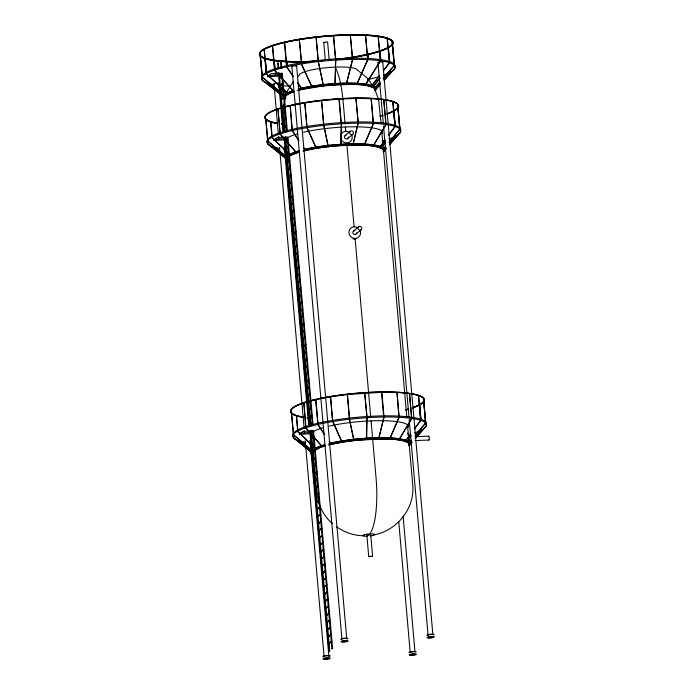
<?xml version="1.0" encoding="UTF-8"?>
<svg xmlns="http://www.w3.org/2000/svg" width="694" height="694" viewBox="0 0 694 694"><rect width="100%" height="100%" fill="white"/><g stroke="black" fill="none" stroke-linecap="round" stroke-linejoin="round"><path stroke-width="1.04" d="M383.478 151.734L383.314 149.462C370.353 142.973 354.842 145.645 340.832 145.584L341.396 123.844L340.98 145.601L328.21 146.694M366.354 439.502L366.779 417.753M366.692 439.476L367.117 417.727M335.757 60.092L335.046 84.928C348.076 84.885 362.502 82.447 374.56 88.476L380.034 82.135M325.243 59.554L323.742 42.421L327.082 41.9L327.629 42.108L329.216 60.291M368.731 556.553L366.857 535.195L369 534.649L370.735 534.857L372.609 556.25L368.731 556.553L372.583 556.302M357.991 123.194L352.856 145.141L358.225 123.168M378.594 438.998L383.973 417.042L378.629 439.042C388.718 439.51 399.926 438.122 409.026 443.336L409.287 445.643L412.089 442.399M352.717 59.441L346.254 84.477L352.448 59.484M285.711 95.607L283.508 107.691L285.139 131.149M285.555 96.327L285.893 95.139M286.475 93.699L288.01 89.899L293.545 81.276M363.908 145.306L373.528 123.419L364.194 145.28M398.911 417.337L389.62 439.215L399.215 417.294M367.855 59.667L356.543 84.599M356.811 84.607L367.638 59.727M278.077 68.446L277.956 62.954L278.788 68.376M281.027 67.145L280.454 60.673L280.992 60.569L281.833 68.159M366.848 416.547L364.688 392.978L367.005 416.521M329.763 650.963L329.043 651.024L329.763 650.963L310.504 430.879M332.617 648.586L331.897 648.647L332.617 648.586L313.549 430.653M373.225 146.104L385.76 124.608M386.098 124.582L372.964 146.139M398.66 440.022L411.663 418.499M398.998 440.005L411.802 418.456M365.478 84.486L380.503 60.82L365.218 85.397M379.471 147.57L384.571 140.57M389.03 134.445L394.843 126.594M379.809 147.553L384.91 140.552M388.735 135.304L395.112 126.551M405.817 440.577L410.284 434.453M414.743 428.328L420.495 420.469M410.614 434.427L405.279 441.419M414.439 429.178L420.816 420.425M383.045 145.167L385.578 141.845M382.75 145.983L385.283 142.652M410.024 437.385L411.29 435.719M371.611 85.865L379.427 75.629M383.331 70.51L389.516 62.79L383.669 70.484M371.949 85.848L379.115 76.461M373.32 86.273L379.922 78.066M372.999 87.071L380.26 78.04M385.317 147.041L382.993 149.505L385.647 146.252M388.97 142.201L399.952 129.197M389.308 142.175L399.727 129.197M411.022 440.916L408.705 443.388L411.351 440.126M415.35 435.259L425.335 423.106M415.689 435.242L425.674 423.08M383.643 150.268L385.673 147.865M389.742 143.051L395.849 135.842M383.296 151.049L386.011 147.839M389.403 143.832L396.17 135.807M409.356 444.143L411.386 441.74M415.454 436.934L421.891 429.707L415.793 436.908M409.009 444.923L411.724 441.714M379.696 82.152L374.465 88.511M383.114 78.188L394.374 65.444L383.452 78.162M383.244 151.778L386.038 148.551M389.525 144.508L400.317 132.354L389.863 144.491M383.574 151.743L386.376 148.525M408.957 445.652L411.75 442.425M415.238 438.382L426.029 426.229L415.576 438.365M370.162 533.27L370.232 533.192A48.103 12.006 87.7 0 0 376.079 478.209L371.073 420.989M375.263 88.936L380.269 83.323M383.843 79.316L390.306 72.115M374.881 89.717L379.887 84.104M384.181 79.29L390.514 72.107M375.185 89.838L380.173 84.347M384.441 79.636L394.739 68.611L384.068 80.4M374.812 90.602L379.792 85.11M297.7 76.739L299.157 75.282M269.229 75.516L279.231 74.874L281.538 72.957M279.335 76.054L282.406 73.495L271.146 73.642L267.329 76.826L279.335 76.054L279.231 74.874M279.179 78.292L282.267 75.898L279.43 78.517M279.205 78.526L282.267 75.898M279.795 85.353L282.883 82.968L280.055 85.579M279.821 85.588L282.883 82.968M280.419 92.423L283.508 90.038M280.437 92.658L283.525 90.272M287.281 93.985L293.319 90.888M281.035 99.494L284.124 97.108L281.287 99.719M281.053 99.728L284.124 97.108M285.52 96.345L288.314 94.02L294.117 91.634M281.651 106.555L284.74 104.169L281.903 106.789M281.677 106.798L284.74 104.169M282.276 113.625L285.355 111.24M282.293 113.859L285.381 111.474M282.892 120.695L285.98 118.31L283.143 120.921M282.909 120.93L285.98 118.31M283.508 127.765L286.596 125.371L283.759 127.991M283.525 128L286.596 125.371M274.503 139.277L284.809 138.618L286.344 137.343M284.913 139.798L287.984 137.238L277.357 137.377L273.575 140.526L284.913 139.798L284.809 138.618M284.748 141.897L287.837 139.511M284.766 142.131L287.854 139.746M285.364 148.967L288.452 146.581L285.616 149.193M285.381 149.201L288.452 146.581M285.98 156.029L289.068 153.643L286.232 156.254M286.006 156.271L289.068 153.643M299.478 152.09L290.491 155.439L287.49 157.937L287.897 160.184M286.596 163.099L289.684 160.713M286.622 163.333L289.71 160.947M287.221 170.169L290.309 167.783L287.472 170.394M287.238 170.403L290.309 167.783M287.837 177.23L290.925 174.845L288.088 177.464M287.854 177.473L290.942 175.088M345.1 135.634L350.288 131.313M288.452 184.3L291.541 181.915M288.478 184.535L291.567 182.149M347.616 138.609L352.804 134.289A1.952 1.856 50.2 0 0 352.205 131.01A1.952 1.856 50.2 0 0 349.715 133.04A1.952 1.856 50.2 0 0 352.804 134.289M289.077 191.37L292.165 188.985L289.329 191.596M289.094 191.605L292.165 188.985M289.693 198.441L292.781 196.046L289.945 198.666M289.71 198.675L292.781 196.046M290.309 205.502L293.397 203.116M290.335 205.736L293.415 203.351M290.925 212.572L294.013 210.187M290.951 212.806L294.039 210.421M291.549 219.642L294.638 217.257L291.801 219.868M291.567 219.877L294.638 217.257M292.165 226.704L295.254 224.318L292.417 226.938M292.183 226.947L295.254 224.318M292.781 233.774L295.87 231.388M292.807 234.008L295.896 231.623M293.406 240.844L296.485 238.458L293.657 241.07M293.423 241.078L296.485 238.458M294.022 247.914L297.11 245.52L294.273 248.14M294.039 248.148L297.11 245.52M294.638 254.976L297.726 252.59M294.655 255.21L297.743 252.824M295.254 262.046L298.342 259.66L295.514 262.271M295.28 262.28L298.342 259.66M295.878 269.116L298.967 266.73L296.13 269.341M295.896 269.35L298.967 266.73M296.494 276.177L299.582 273.792M296.512 276.42L299.6 274.026M353.454 231.137L358.642 226.825M355.979 234.112L361.158 229.792A1.952 1.856 50.2 0 0 360.559 226.522A1.952 1.856 50.2 0 0 358.069 228.543A1.952 1.856 50.2 0 0 361.158 229.792M297.11 283.247L300.198 280.862L297.362 283.473M297.136 283.482L300.224 281.096M354.539 239.04L355.111 238.562L370.691 416.678M297.726 290.318L300.814 287.932L297.986 290.543M297.752 290.552L300.814 287.932M298.351 297.388L301.439 294.993L298.602 297.613M298.368 297.622L301.439 294.993M298.967 304.449L302.055 302.064M298.984 304.683L302.072 302.298M299.582 311.519L302.671 309.134L299.834 311.745M299.608 311.753L302.671 309.134M300.207 318.589L303.295 316.195L300.459 318.815M300.224 318.824L303.295 316.195M300.823 325.651L303.911 323.265M300.84 325.885L303.929 323.499M301.439 332.721L304.527 330.335L301.69 332.947M301.465 332.955L304.527 330.335M302.055 339.791L305.143 337.405L302.315 340.017M302.081 340.025L305.143 337.405M302.679 346.853L305.768 344.467M302.697 347.095L305.785 344.701M303.295 353.923L306.384 351.537L303.547 354.148M303.313 354.157L306.401 351.771M303.911 360.993L307 358.607L304.163 361.218M303.937 361.227L307 358.607M304.536 368.063L307.616 365.669L304.787 368.288M304.553 368.297L307.616 365.669M305.152 375.124L308.24 372.739M305.169 375.359L308.257 372.973M305.768 382.194L308.856 379.809L306.019 382.42M305.785 382.429L308.856 379.809M306.384 389.265L309.472 386.879L306.644 389.49M306.41 389.499L309.472 386.879M307.008 396.326L310.097 393.94M307.026 396.569L310.114 394.175M307.624 403.396L310.712 401.011L307.876 403.622M307.642 403.63L310.712 401.011M308.24 410.466L311.328 408.081L308.492 410.692M308.266 410.701L311.328 408.081M308.856 417.536L311.944 415.142M308.882 417.771L311.97 415.385M309.481 424.598L312.569 422.212L309.732 424.823M309.498 424.832L312.586 422.446M311.779 430.705L310.114 431.902L311.528 430.48M310.114 431.902L311.753 430.471M300.216 433.151L310.522 432.492L312.821 430.575M310.626 433.672L313.697 431.113L303.07 431.252L299.288 434.401L310.626 433.672L310.522 432.492M310.712 438.738L313.801 436.353L310.964 438.964M310.738 438.972L313.801 436.353M311.337 445.8L314.425 443.414M311.354 446.042L314.443 443.648M315.059 450.718C302.02 460.174 323.022 443.709 325.191 445.964M311.97 453.104L315.041 450.484M312.569 459.94L315.657 457.554L312.821 460.165M312.595 460.174L315.657 457.554M313.185 467.001L316.273 464.616M313.211 467.244L316.299 464.85M313.809 474.071L316.898 471.686L314.061 474.297M313.827 474.306L316.898 471.686M314.425 481.142L317.514 478.756L314.677 481.367M314.443 481.376L317.514 478.756M315.041 488.212L318.13 485.817M315.067 488.446L318.156 486.06M315.666 495.273L318.746 492.887L315.917 495.499M315.683 495.507L318.772 493.122M316.282 502.343L319.37 499.958L316.533 502.569M316.299 502.577L319.37 499.958M316.898 509.413L319.986 507.028L317.149 509.639M316.915 509.648L319.986 507.028M317.514 516.475L320.602 514.089M317.54 516.718L320.628 514.323M318.138 523.545L321.227 521.159L318.39 523.77M318.156 523.779L321.227 521.159M318.754 530.615L321.843 528.229L319.006 530.841M318.772 530.849L321.843 528.229M319.37 537.685L322.458 535.291M319.396 537.919L322.484 535.534M319.986 544.747L323.074 542.361L320.246 544.972M320.012 544.981L323.074 542.361M320.611 551.817L323.699 549.431L320.862 552.042M320.628 552.051L323.699 549.431M321.227 558.887L324.315 556.501M321.244 559.121L324.332 556.735M321.843 565.948L324.931 563.563L322.094 566.174M321.869 566.191L324.957 563.797M322.467 573.018L325.555 570.633L322.719 573.244M322.484 573.253L325.555 570.633M323.083 580.089L326.171 577.703L323.335 580.314M323.1 580.323L326.171 577.703M323.699 587.159L326.787 584.764M323.716 587.393L326.805 585.007M324.315 594.22L327.403 591.835L324.575 594.446M324.341 594.454L327.403 591.835M324.939 601.29L328.028 598.905L325.191 601.516M324.957 601.524L328.028 598.905M325.555 608.36L328.644 605.966M325.573 608.595L328.661 606.209M326.171 615.422L329.26 613.036L326.423 615.647M326.197 615.656L329.26 613.036M326.796 622.492L329.876 620.106L327.048 622.718M326.813 622.726L329.876 620.106M327.412 629.562L330.5 627.176M327.429 629.796L330.518 627.411M328.028 636.624L331.116 634.238L328.279 636.858M328.045 636.866L331.133 634.472M328.644 643.694L331.732 641.308L328.904 643.919M328.67 643.928L331.732 641.308M281.131 60.647L280.471 60.69M278.311 63.007L277.6 63.05M266.054 72.549L264.188 48.962L266.357 72.549M262.393 77.017L262.315 79.203L260.137 52.423M301.37 62.85L299.305 39.246L301.63 62.79M318.069 60.499L316.082 36.929L318.329 60.491M265.073 58.296L266.591 72.176M274.798 68.81L274.191 60.205L275.136 68.793M335.419 58.964L333.476 35.385L335.688 58.947M286.978 65.678L286.796 61.35L287.316 65.652M350.236 34.752L352.604 58.279M266.262 73.677L288.643 94.002M274.503 70.198L293.996 91.695M285.043 95.659L262.297 77.155M293.085 76.435L286.856 66.85M365.478 34.995L367.594 58.591L365.608 34.969M262.306 79.151L262.254 79.168A67.11 12.232 -5 0 1 326.848 59.563A67.11 12.232 -5 0 1 394.721 67.439M262.67 80.296L285.269 97.793M378.057 36.175L380.312 59.667M267.207 82.976L285.676 97.602M267.433 82.994L285.165 96.9M323.369 85.961L318.433 61.653M387.044 38.118L389.421 62.382M387.356 38.109L389.421 61.671M394.227 66.424L392.032 40.738L394.253 64.299M368.08 58.504L367.889 54.175L368.41 58.478M392.561 43.939L394.591 67.5M379.878 50.862L380.919 60.517M388.414 47.392L389.759 62.365M299.036 90.255L302.341 89.431L297.587 82.473M312.144 87.453L301.413 63.969L312.326 87.453M378.247 36.114L380.407 59.701M323.231 85.935L302.046 89.465L297.847 83.375M334.994 84.876L335.644 60.152M280.185 132.78L277.99 109.175L279.925 132.788M290.196 105.844L291.957 129.448M265.698 119.333L268.066 142.869M304.857 102.998L306.913 126.551L304.787 102.972L321.652 100.63L339.106 99.147M305.117 102.964L304.926 102.929A67.11 12.232 -5 0 0 277.27 123.619M271.762 135.92L270.729 121.962L272.1 135.903M321.522 100.682L323.638 124.243L321.608 100.63M339.149 99.138L356.048 98.409L371.403 98.669A67.11 12.232 -5 0 1 386.792 114.224M358.147 121.971L355.961 98.418L358.078 122.031M272.022 137.447L290.63 155.404M296.538 152.914L280.072 133.959L296.728 152.923M267.563 140.899L287.819 157.911M298.672 140.578L292.434 130.619M371.09 98.695L373.207 122.291L371.316 98.722M287.264 159.525L268.248 144.057M316.317 148.369L307.043 127.696L316.334 148.369L303.365 151.014M385.743 123.393L383.791 99.815L385.985 123.419M273.08 146.72L287.576 158.761M323.69 125.406L328.401 146.703M324.003 125.406L328.071 146.746M392.683 101.818L394.929 125.406L392.978 101.818M397.541 104.473L400.299 131.183A67.11 12.232 -5 0 0 332.426 123.306A67.11 12.232 -5 0 0 267.745 142.912L265.984 119.299M395.068 126.1L393.94 111.057L395.398 126.074M305.542 150.503L303.781 147.77M316.004 148.395L328.097 146.72M399.631 128.06L397.836 104.447M303.868 403.084L305.62 426.645M315.614 399.753L317.861 423.34L315.935 399.727M291.411 413.234L293.692 436.786L291.627 413.173M302.983 417.502A67.11 12.232 -5 0 1 330.596 396.812L332.573 420.425L330.5 396.847L347.538 394.504L349.516 418.109M297.57 430.87L296.485 415.836L297.908 430.844M316.499 449.313L297.735 431.321M322.25 446.789L305.794 427.816L322.398 446.806M324.384 434.453L317.852 424.485L324.723 434.418M412.505 408.107A67.11 12.232 -5 0 0 397.063 392.535L398.963 416.166L396.985 392.604M293.649 436.795L293.467 436.769A67.11 12.232 -5 0 1 358.13 417.189A67.11 12.232 -5 0 1 426.012 425.058L423.383 398.321L425.543 421.935M312.977 453.399L293.961 437.931M332.73 421.614L342.038 442.243L333.016 421.579M349.29 418.092L347.252 394.522L381.761 392.292L396.855 392.552M411.455 417.311L409.503 393.689L411.698 417.294M298.81 440.586L313.289 452.635M378.707 438.981L353.793 440.629L349.455 419.263L354.105 440.577M420.711 419.219L418.525 395.667L420.46 419.271M420.772 419.974L419.792 404.966M342.012 442.269L329.069 444.889M262.02 75.984L259.851 52.484M299.261 89.118L302.272 88.285M288.34 94.011L266.123 73.72M288.027 160.227L267.919 144.083M316.23 449.304L297.405 431.347M305.247 87.704L311.198 86.533M373.667 534.909C396.768 530.979 415.212 508.242 412.704 484.62L407.508 425.222M265.229 58.296L266.253 72.202M312.196 86.342L315.232 85.926M317.253 85.64L334.924 83.774M419.566 404.949L421.111 419.948M341.804 442.243L353.888 440.638M329.164 441.679L331.281 444.368L329.494 441.644M313.384 451.768L293.267 434.791M260.328 55.581L262.202 74.874M318.251 61.688L323.551 85.909M323.361 85.9L335.089 84.928M305.507 150.459L303.452 147.805M287.637 157.963L267.589 140.934M368.818 535.369L366.892 535.248M339.028 83.618L356.36 83.497M292.209 130.654L299.01 140.535M408.662 436.942L410.77 436.856M415.003 436.691L428.736 436.153M408.827 440.837L410.943 440.751M415.168 440.586L428.901 440.039M313.35 451.837L313.462 454.11L293.631 437.957M325.113 42.655L323.742 42.447M350.331 34.787L352.352 58.339M364.098 535.751C354.166 535.785 344.345 532.393 336.312 526.607M380.034 50.853L380.581 60.534M360.542 83.879L364.732 84.269M290.786 155.404L271.701 137.464M286.544 66.902L293.415 76.401M365.738 84.486L367.742 84.92M346.566 84.425L346.193 83.332M274.529 70.233L293.935 91.686M423.939 401.488L425.578 424.017M371.55 86.021L373.979 87.349M357.497 70.12L367.074 77.823L373.702 86.906M262.341 80.339L285.772 98.479M261.976 77.173L284.714 95.694M272.777 146.738L288.053 159.473M298.489 440.612L312.959 452.679M293.597 434.756L313.532 451.785M278.91 87.002L286.769 93.924M278.572 87.036L286.431 93.968M332.279 523.45C322.736 515.373 317.436 503.159 316.611 490.805L311.32 430.323M284.41 150.789L287.455 153.626M284.072 150.832L287.88 154.372M310.123 444.663L313.168 447.5M374.248 87.774L378.516 99.285L381.049 122.803M397.905 107.648L399.874 130.134M382.75 62.026L388.128 123.497M388.319 125.649L432.856 634.689A2.403 0.442 -5 0 0 429.213 634.628M377.961 62.443L383.244 122.838M383.53 126.074L409 417.259M409.191 419.419L428.059 635.105M381.709 130.368L406.849 417.658M403.101 516.119L414.986 652.004A2.403 0.442 -5 0 0 413.459 651.735A2.403 0.442 -5 0 0 410.857 652.056M398.781 521.931L410.197 652.429M381.865 392.31L383.929 415.871M381.535 392.336L383.591 415.888M344.979 122.777L343.096 101.263A48.103 12.006 87.7 0 0 335.358 67.604M345.36 127.071L345.733 131.374M346.757 143.051L354.087 226.886M339.253 99.103L341.309 122.665M338.915 99.129L340.971 122.682M296.633 66.025L346.74 638.688M291.844 66.451L341.942 639.113M284.705 42.161L286.769 65.722M290.231 105.87L292.295 129.422M284.367 42.178L286.431 65.739M282.311 73.555L287.307 130.732M287.88 137.204L313.081 425.257M281.591 73.616L286.683 131.877M287.16 137.273L312.361 425.327M312.829 430.722L331.897 648.647M285.616 136.553L310.938 426.003M279.17 72.697L284.358 132.034M284.835 137.429L310.036 425.483M278.45 72.757L283.646 132.094M284.115 137.49L309.316 425.543M309.784 430.939L329.043 651.024M278.771 83.341L283.013 131.877M283.49 137.265L283.673 139.425M284.34 146.972L308.778 426.298M310.001 440.317L328.869 656.004M275.509 73.078L275.7 75.212M275.171 73.096L275.362 75.238M272.673 45.483L274.729 69.044M303.894 403.067L305.959 426.628M272.334 45.5L274.39 69.062M273.983 83.766L278.32 133.378M278.598 136.614L278.788 138.774M279.543 147.397L304.076 427.799M304.362 431.035L304.553 433.186M305.213 440.742L324.081 656.429M370.457 535.924A5.96 1.084 -5 0 0 373.875 534.024L372.904 533.886A5.96 1.084 -5 0 0 367.135 534.111L365.721 534.345A5.96 1.084 -5 0 0 362.927 535.681A5.96 1.084 -5 0 0 367.378 536.202M336.269 59.398A66.711 12.154 -5 0 0 382.082 36.86A66.711 12.154 -5 0 0 270.556 46.22A66.711 12.154 -5 0 0 315.709 61.124A67.11 12.232 -5 0 1 270.027 46.281A67.11 12.232 -5 0 1 382.021 36.713A67.11 12.232 -5 0 1 337.405 59.346M331.203 59.936A66.711 12.154 -5 0 1 329.156 60.126M322.988 60.647A66.711 12.154 -5 0 1 320.949 60.794M311.459 61.688A66.711 12.154 -5 0 1 270.591 46.576A66.711 12.154 -5 0 1 379.644 36.765A66.711 12.154 -5 0 1 344.797 58.686M342.68 58.973A66.711 12.154 -5 0 1 339.496 59.38M311.372 61.766A67.11 12.232 -5 0 1 270.261 46.559A67.11 12.232 -5 0 1 379.965 36.695A67.11 12.232 -5 0 1 344.901 58.747M342.784 59.033A67.11 12.232 -5 0 1 339.574 59.441M273.861 84.616A67.11 12.232 -5 0 1 283.577 67.57A67.11 12.232 -5 0 1 372.487 59.944A67.11 12.232 -5 0 1 383.383 75.221M379.566 76.461A67.11 12.232 -5 0 1 367.412 79.558M290.682 86.221A67.11 12.232 -5 0 1 278.051 85.232M299.366 74.761A29.287 5.335 -5 0 1 327.75 67.596A29.287 5.335 -5 0 1 357.202 69.643M285.156 98.548A45.7 8.328 -5 0 1 293.458 91.634M297.292 90.472A45.7 8.328 -5 0 1 349.438 84.269A45.7 8.328 -5 0 1 375.428 90.567M285.052 97.368A45.7 8.328 -5 0 1 284.54 95.954M284.8 95.208A45.7 8.328 -5 0 1 293.362 90.454M298.247 89.005A45.7 8.328 -5 0 1 350.01 83.098A45.7 8.328 -5 0 1 375.324 89.387M286.44 94.02A45.075 8.215 -5 0 1 292.738 90.871M298.68 89.058A45.075 8.215 -5 0 1 334.976 83.688M336.035 83.618A45.075 8.215 -5 0 1 358.945 83.54M361.14 83.714A45.075 8.215 -5 0 1 371.186 85.501M372.27 85.909A45.075 8.215 -5 0 1 374.456 87.297M324.376 656.186A2.403 0.442 -5 0 1 327.342 655.735A2.403 0.442 -5 0 1 328.8 656.125M274.321 83.957A2.403 0.442 -5 0 1 276.325 83.124A2.403 0.442 -5 0 1 278.476 83.592M323.985 656.906A3.609 0.659 -5 0 1 323.673 656.047A3.609 0.659 -5 0 1 328.479 655.5A3.609 0.659 -5 0 1 329.624 656.272M410.544 652.62A2.403 0.442 -5 0 1 410.492 652.187M409.139 652.69A3.609 0.659 -5 0 1 412.514 651.562A3.609 0.659 -5 0 1 416.079 652.082M342.246 638.862A2.403 0.442 -5 0 1 345.213 638.419A2.403 0.442 -5 0 1 346.67 638.81M292.582 66.693A2.403 0.442 -5 0 1 292.512 66.077A2.403 0.442 -5 0 1 295.896 65.783A2.403 0.442 -5 0 1 295.974 66.398M341.266 639.504A3.609 0.659 -5 0 1 344.267 638.246A3.609 0.659 -5 0 1 347.494 638.948M287.455 160.271A48.823 8.901 -5 0 1 298.975 152.047M302.966 150.971A48.823 8.901 -5 0 1 357.714 145.029A48.823 8.901 -5 0 1 383.886 151.734M287.351 159.091A48.823 8.901 -5 0 1 298.871 150.876M305.004 149.279A48.823 8.901 -5 0 1 358.859 143.866A48.823 8.901 -5 0 1 383.782 150.563M287.654 159.056A48.519 8.84 -5 0 1 287.385 156.766M290.387 154.259A48.519 8.84 -5 0 1 299.105 150.893M305.195 149.305A48.519 8.84 -5 0 1 358.711 143.927A48.519 8.84 -5 0 1 383.478 150.581M285.859 142.062A48.823 8.901 -5 0 1 297.379 133.838M303.521 132.242A48.823 8.901 -5 0 1 357.367 126.828A48.823 8.901 -5 0 1 382.29 133.526M279.439 148.36A67.11 12.232 -5 0 1 289.155 131.313A67.11 12.232 -5 0 1 378.065 123.688A67.11 12.232 -5 0 1 388.952 138.965M385.144 140.205A67.11 12.232 -5 0 1 382.212 141.055M286.631 149.314A67.11 12.232 -5 0 1 283.629 148.976M382.377 130.776A48.823 8.901 -5 0 1 382.194 132.354M382.984 115.464A67.11 12.232 -5 0 1 380.043 116.314M284.462 124.573A67.11 12.232 -5 0 1 281.469 124.243M277.244 123.272A67.11 12.232 -5 0 1 286.96 106.225A67.11 12.232 -5 0 1 375.87 98.6A67.11 12.232 -5 0 1 386.758 113.877M382.949 115.117A67.11 12.232 -5 0 1 380.017 115.959M284.436 124.226A67.11 12.232 -5 0 1 281.434 123.888M277.565 123.202A66.711 12.154 -5 0 1 286.752 106.373A66.711 12.154 -5 0 1 374.63 98.6A66.711 12.154 -5 0 1 387.504 113.478M382.646 115.091A66.711 12.154 -5 0 1 380.728 115.655M284.714 124.148A66.711 12.154 -5 0 1 281.738 123.818M313.159 454.145A48.823 8.901 -5 0 1 324.688 445.921M328.678 444.845A48.823 8.901 -5 0 1 383.426 438.903A48.823 8.901 -5 0 1 409.599 445.617M313.063 452.965A48.823 8.901 -5 0 1 324.584 444.75M330.717 443.154A48.823 8.901 -5 0 1 384.571 437.741A48.823 8.901 -5 0 1 409.495 444.438M313.358 452.93A48.519 8.84 -5 0 1 324.809 444.767M328.783 443.692A48.519 8.84 -5 0 1 377.38 437.819A48.519 8.84 -5 0 1 408.922 442.165M311.571 435.936A48.823 8.901 -5 0 1 323.092 427.712M329.225 426.116A48.823 8.901 -5 0 1 383.079 420.711A48.823 8.901 -5 0 1 408.003 427.409M305.152 442.234A67.11 12.232 -5 0 1 314.868 425.188A67.11 12.232 -5 0 1 403.769 417.562A67.11 12.232 -5 0 1 414.665 432.839M410.857 434.08A67.11 12.232 -5 0 1 407.925 434.93M312.335 443.188A67.11 12.232 -5 0 1 309.342 442.859M408.697 409.339A67.11 12.232 -5 0 1 405.756 410.189M310.175 418.456A67.11 12.232 -5 0 1 307.182 418.118M302.957 417.146A67.11 12.232 -5 0 1 312.673 400.1A67.11 12.232 -5 0 1 401.574 392.474A67.11 12.232 -5 0 1 412.47 407.751M408.662 408.992A67.11 12.232 -5 0 1 405.73 409.833M310.14 418.1A67.11 12.232 -5 0 1 307.147 417.762M303.278 417.077A66.711 12.154 -5 0 1 312.465 400.247A66.711 12.154 -5 0 1 400.343 392.474A66.711 12.154 -5 0 1 413.216 407.352M408.358 408.966A66.711 12.154 -5 0 1 406.441 409.529M310.426 418.022A66.711 12.154 -5 0 1 307.451 417.693M378.698 62.694A2.403 0.442 -5 0 1 379.687 61.87A2.403 0.442 -5 0 1 382.68 62.139M428.406 635.296A2.403 0.442 -5 0 1 428.727 634.741M427.01 635.374A3.609 0.659 -5 0 1 430.853 634.212A3.609 0.659 -5 0 1 433.611 634.949M356.013 238.779A5.96 5.673 50.2 0 1 353.029 238.901M407.552 432.987A5.96 1.483 87.7 0 1 409.044 442.225M428.398 436.821A1.952 0.486 87.7 0 1 429.074 436.63A1.952 0.486 87.7 0 1 429.222 439.389A1.952 0.486 87.7 0 1 428.536 439.545M357.184 227.432A5.96 5.673 50.2 0 0 349.724 229.436A5.96 5.673 50.2 0 0 351.424 237.227A5.96 5.673 50.2 0 0 359.18 236.567L359.995 235.327A5.96 5.673 50.2 0 0 360.186 230.868M356.629 232.863A1.952 1.856 50.2 0 1 354.565 234.494A1.952 1.856 50.2 0 1 352.864 232.317A1.952 1.856 50.2 0 1 354.946 230.72M348.83 131.929A5.96 5.673 50.2 0 0 341.37 133.933A5.96 5.673 50.2 0 0 343.07 141.715A5.96 5.673 50.2 0 0 350.826 141.064L351.641 139.815A5.96 5.673 50.2 0 0 351.823 135.365M348.275 137.056A1.952 1.856 50.2 0 1 346.601 139A1.952 1.856 50.2 0 1 344.519 137.308A1.952 1.856 50.2 0 1 346.002 135.209M324.193 659.265A3.609 0.659 -5 0 0 330.171 658.441A3.609 0.659 -5 0 0 325.677 658.025A3.609 0.659 -5 0 0 324.193 659.265M325.026 659.031A2.403 0.442 -5 0 0 329.008 658.485A2.403 0.442 -5 0 0 326.015 658.207A2.403 0.442 -5 0 0 325.026 659.031M410.31 655.257A3.609 0.659 -5 0 0 416.287 654.433A3.609 0.659 -5 0 0 411.794 654.026A3.609 0.659 -5 0 0 410.31 655.257M411.134 655.032A2.403 0.442 -5 0 0 415.125 654.485A2.403 0.442 -5 0 0 412.123 654.208A2.403 0.442 -5 0 0 411.134 655.032M342.064 641.941A3.609 0.659 -5 0 0 348.041 641.117A3.609 0.659 -5 0 0 343.547 640.709A3.609 0.659 -5 0 0 342.064 641.941M342.888 641.716A2.403 0.442 -5 0 0 346.879 641.161A2.403 0.442 -5 0 0 343.877 640.892A2.403 0.442 -5 0 0 342.888 641.716M428.172 637.942A3.609 0.659 -5 0 0 434.158 637.118A3.609 0.659 -5 0 0 429.655 636.702A3.609 0.659 -5 0 0 428.172 637.942M429.005 637.708A2.403 0.442 -5 0 0 432.987 637.161A2.403 0.442 -5 0 0 429.994 636.884A2.403 0.442 -5 0 0 429.005 637.708"/></g></svg>
